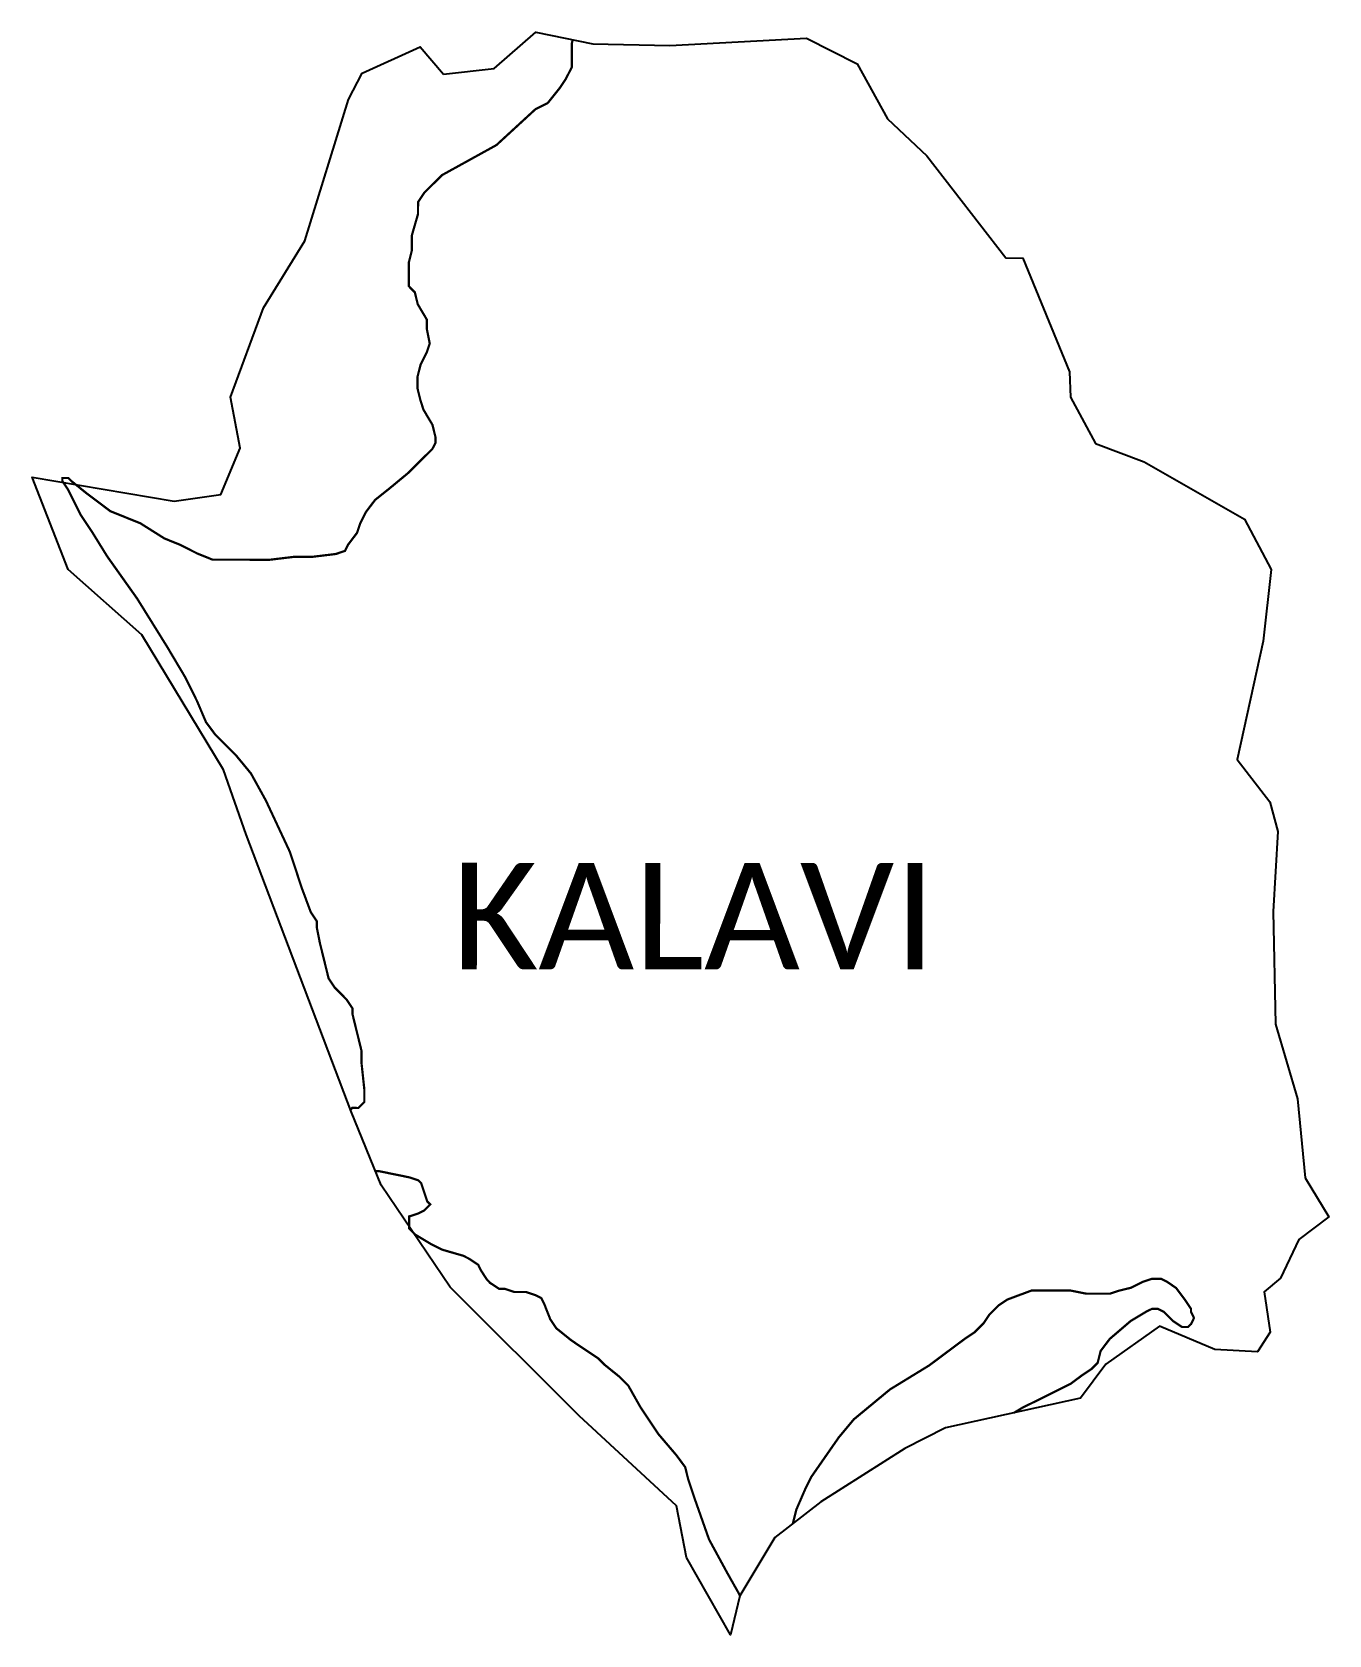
# Model space of a CAD drawing. Header units: metres. Extents: x 348792 to 350543, y 1757901 to 1760063.
import ezdxf

# ---------------------------------------------------------------- set-up
doc = ezdxf.new("R2010")
doc.units = ezdxf.units.M
for name, color, linetype in [('HAZARDS LINE', 1, 'Continuous'), ('village', 3, 'Continuous'), ('VILLAGE NAME', 250, 'Continuous')]:
    doc.layers.add(name, color=color, linetype=linetype)
doc.styles.get("Standard").update_dxf_attribs({"font": 'simplex.shx'})

msp = doc.modelspace()

# ---------------------------------------------------------------- linework, layer by layer
at = {"color": 3, "true_color": 0x00ff00, "flags": 128}
msp.add_lwpolyline([(349347.4, 1760006.5), (349415.9, 1760014.3)], dxfattribs=at)
at = {"layer": 'HAZARDS LINE', "lineweight": 18, "const_width": 3}
for points in [[(349221.6, 1758609.1), (349224.2, 1758611.7), (349232.3, 1758611.6), (349236.4, 1758615.7), (349240.5, 1758619.7), (349240.5, 1758627.9), (349240.5, 1758636), (349236.6, 1758672.6), (349236.6, 1758688.8), (349232.6, 1758705.1), (349228.6, 1758721.3), (349224.6, 1758737.6), (349224.6, 1758745.7), (349216.5, 1758757.9), (349208.4, 1758766.1), (349200.3, 1758774.2), (349192.2, 1758786.4), (349188.2, 1758802.7), (349184.2, 1758818.9), (349180.2, 1758835.2), (349176.2, 1758855.5), (349176.2, 1758863.6), (349168.1, 1758875.9), (349156, 1758908.4), (349139.9, 1758957.2), (349107.6, 1759026.3), (349087.4, 1759062.9), (349067.2, 1759087.4), (349038.8, 1759115.9), (349026.7, 1759132.2), (349014.6, 1759160.6), (348998.4, 1759193.2), (348974.2, 1759233.9), (348933.7, 1759299), (348893.3, 1759355.9), (348873.1, 1759388.5), (348856.9, 1759412.9), (348840.8, 1759445.5), (348832.7, 1759457.7), (348832.7, 1759461.7), (348836.7, 1759461.7), (348840.8, 1759461.7), (348844.8, 1759457.6), (348865.1, 1759441.3), (348897.5, 1759416.9), (348938.1, 1759400.5), (348970.5, 1759380.1), (348990.8, 1759371.9), (349015.1, 1759359.7), (349035.4, 1759351.5), (349051.7, 1759351.4), (349076, 1759351.4), (349112.6, 1759351.3), (349145.1, 1759355.2), (349169.5, 1759355.2), (349202, 1759359.1), (349214.2, 1759363.2), (349218.2, 1759371.3), (349230.5, 1759387.5), (349234.6, 1759399.7), (349242.7, 1759415.9), (349255, 1759432.1), (349275.3, 1759448.3), (349299.7, 1759468.5), (349320.1, 1759488.8), (349332.3, 1759500.9), (349336.4, 1759509), (349336.4, 1759517.2), (349332.4, 1759533.4), (349320.3, 1759553.8), (349316.3, 1759566), (349312.3, 1759582.2), (349312.3, 1759598.5), (349316.4, 1759614.7), (349324.6, 1759630.9), (349328.7, 1759643.1), (349324.7, 1759663.4), (349324.7, 1759675.6), (349312.6, 1759696), (349308.6, 1759712.2), (349300.5, 1759720.4), (349300.5, 1759736.6), (349300.6, 1759752.9), (349304.7, 1759769.1), (349304.7, 1759789.4), (349312.9, 1759817.8), (349313, 1759834.1), (349321.1, 1759846.2), (349333.3, 1759858.4), (349345.6, 1759870.5), (349418.8, 1759910.9), (349471.7, 1759959.5), (349488, 1759967.6), (349504.3, 1759987.9), (349512.4, 1760000), (349520.6, 1760016.2), (349520.6, 1760028.4), (349520.7, 1760048.7), (349521.8, 1760053.2)], [(349747.5, 1757953.6), (349746.2, 1757956.2), (349730.1, 1757984.7), (349705.8, 1758029.4), (349685.7, 1758086.4), (349677.6, 1758110.8), (349673.6, 1758127), (349661.5, 1758143.3), (349637.2, 1758171.8), (349612.9, 1758208.4), (349596.8, 1758236.9), (349584.6, 1758249.1), (349564.4, 1758265.4), (349556.3, 1758273.6), (349531.9, 1758289.9), (349519.8, 1758298.1), (349499.5, 1758314.4), (349491.4, 1758326.6), (349483.4, 1758346.9), (349479.3, 1758355), (349471.2, 1758359.1), (349459, 1758363.2), (349442.8, 1758363.3), (349430.6, 1758367.4), (349422.5, 1758367.4), (349410.3, 1758375.5), (349406.3, 1758379.6), (349398.2, 1758391.8), (349394.2, 1758400), (349382, 1758408.1), (349373.9, 1758412.2), (349345.5, 1758420.4), (349329.3, 1758428.6), (349309, 1758440.8), (349300.9, 1758449), (349300.9, 1758453), (349300.9, 1758457.1), (349300.9, 1758465.2), (349313.1, 1758469.2), (349321.3, 1758473.3), (349329.4, 1758481.4), (349325.4, 1758485.5), (349321.3, 1758497.7), (349317.3, 1758509.9), (349313.3, 1758513.9), (349301.1, 1758518), (349280.8, 1758522.1), (349260.5, 1758526.3), (349255.4, 1758526.3)], [(350117.4, 1758200.2), (350128.7, 1758207), (350161.2, 1758223.1), (350193.8, 1758239.3), (350210.1, 1758251.4), (350222.3, 1758259.5), (350230.4, 1758267.6), (350234.5, 1758283.8), (350246.8, 1758300), (350275.2, 1758324.3), (350295.6, 1758336.5), (350303.7, 1758340.5), (350311.8, 1758340.5), (350320, 1758336.4), (350332.1, 1758324.2), (350344.3, 1758316), (350352.4, 1758316), (350356.5, 1758320), (350360.5, 1758328.2), (350356.5, 1758336.3), (350356.5, 1758340.4), (350348.4, 1758352.6), (350336.3, 1758368.8), (350324.1, 1758377), (350316, 1758381.1), (350303.8, 1758381.1), (350291.6, 1758377.1), (350275.4, 1758369), (350259.1, 1758365), (350246.9, 1758361), (350234.7, 1758361), (350214.4, 1758361.1), (350194.1, 1758365.2), (350173.8, 1758365.2), (350141.3, 1758365.3), (350108.8, 1758353.2), (350096.6, 1758345.2), (350092.5, 1758341.1), (350088.5, 1758337.1), (350084.4, 1758333), (350076.2, 1758320.8), (350064, 1758308.7), (350051.8, 1758300.6), (350035.5, 1758288.5), (350003, 1758264.2), (349950.1, 1758231.8), (349901.2, 1758191.4), (349880.9, 1758167), (349844.2, 1758114.3), (349836, 1758098.1), (349823.7, 1758069.7), (349819, 1758050.9)]]:
    msp.add_lwpolyline(points, dxfattribs=at)
at = {"layer": 'village', "color": 3, "true_color": 0x00ff00}
for points in [[(349415.9, 1760014.3, 0), (349472.1, 1760063.4, 0), (349549.1, 1760047.6, 0), (349652.8, 1760045.3, 0), (349837.5, 1760055.2, 0), (349905.7, 1760020.7, 0), (349946.8, 1759946.2, 0), (350000, 1759896.3, 0), (350106.6, 1759758.6, 0), (350129.4, 1759758.1, 0), (350192.3, 1759604.7, 0), (350193.6, 1759570.6, 0), (350227.6, 1759508.2, 0), (350293.2, 1759483.5, 0), (350428.6, 1759406.3, 0), (350464.9, 1759338.3, 0), (350453.9, 1759241.4, 0), (350418.7, 1759081.7, 0), (350463.1, 1759024.6, 0), (350473.8, 1758984.6, 0), (350467.4, 1758876.7, 0), (350470.6, 1758724.6, 0)], [(350470.6, 1758724.6, 0), (350500.4, 1758624, 0), (350510.6, 1758517.1, 0), (350542.7, 1758464.6, 0), (350502, 1758434.3, 0), (350477.5, 1758382.1, 0), (350455.3, 1758363.4, 0), (350463.5, 1758309.2, 0), (350446.3, 1758282.7, 0), (350388.5, 1758285.8, 0), (350314, 1758317.1, 0), (350241.3, 1758266.1, 0), (350207.2, 1758220.1, 0), (350025.2, 1758179.8, 0), (349969.9, 1758152.3, 0), (349856.7, 1758080, 0), (349794.8, 1758032.2, 0), (349747.4, 1757953.4, 0), (349734.7, 1757900.5, 0), (349675.2, 1758005, 0), (349662, 1758074.7, 0), (349530.6, 1758196.4, 0), (349356.1, 1758369.9, 0), (349263.1, 1758507.5, 0), (349222.5, 1758606.7, 0), (349081.1, 1758980.4, 0), (349050.4, 1759067.9, 0), (348939.9, 1759250.1, 0), (348840.7, 1759338.4, 0), (348791.8, 1759462.7, 0), (348983.8, 1759430.5, 0), (349046.7, 1759439.3, 0), (349073, 1759502.1, 0), (349059.7, 1759570.5, 0), (349104.5, 1759691.1, 0), (349160.3, 1759781.7, 0), (349219.2, 1759972.2, 0), (349237.5, 1760007.9, 0), (349315.8, 1760043.3, 0), (349347.4, 1760006.5, 0)]]:
    msp.add_polyline3d(points, dxfattribs=at)

# ---------------------------------------------------------------- texts
at = {"layer": 'VILLAGE NAME', "insert": (349358.9, 1758942.4), "char_height": 143.7, "attachment_point": 1, "rotation": 359.9793}
msp.add_mtext_dynamic_manual_height_columns('{\\fCalibri|b0|i0|c0|p34;KALAVI}', width=1418, gutter_width=718.5, heights=[0], dxfattribs=at)

doc.saveas('drawing.dxf')
